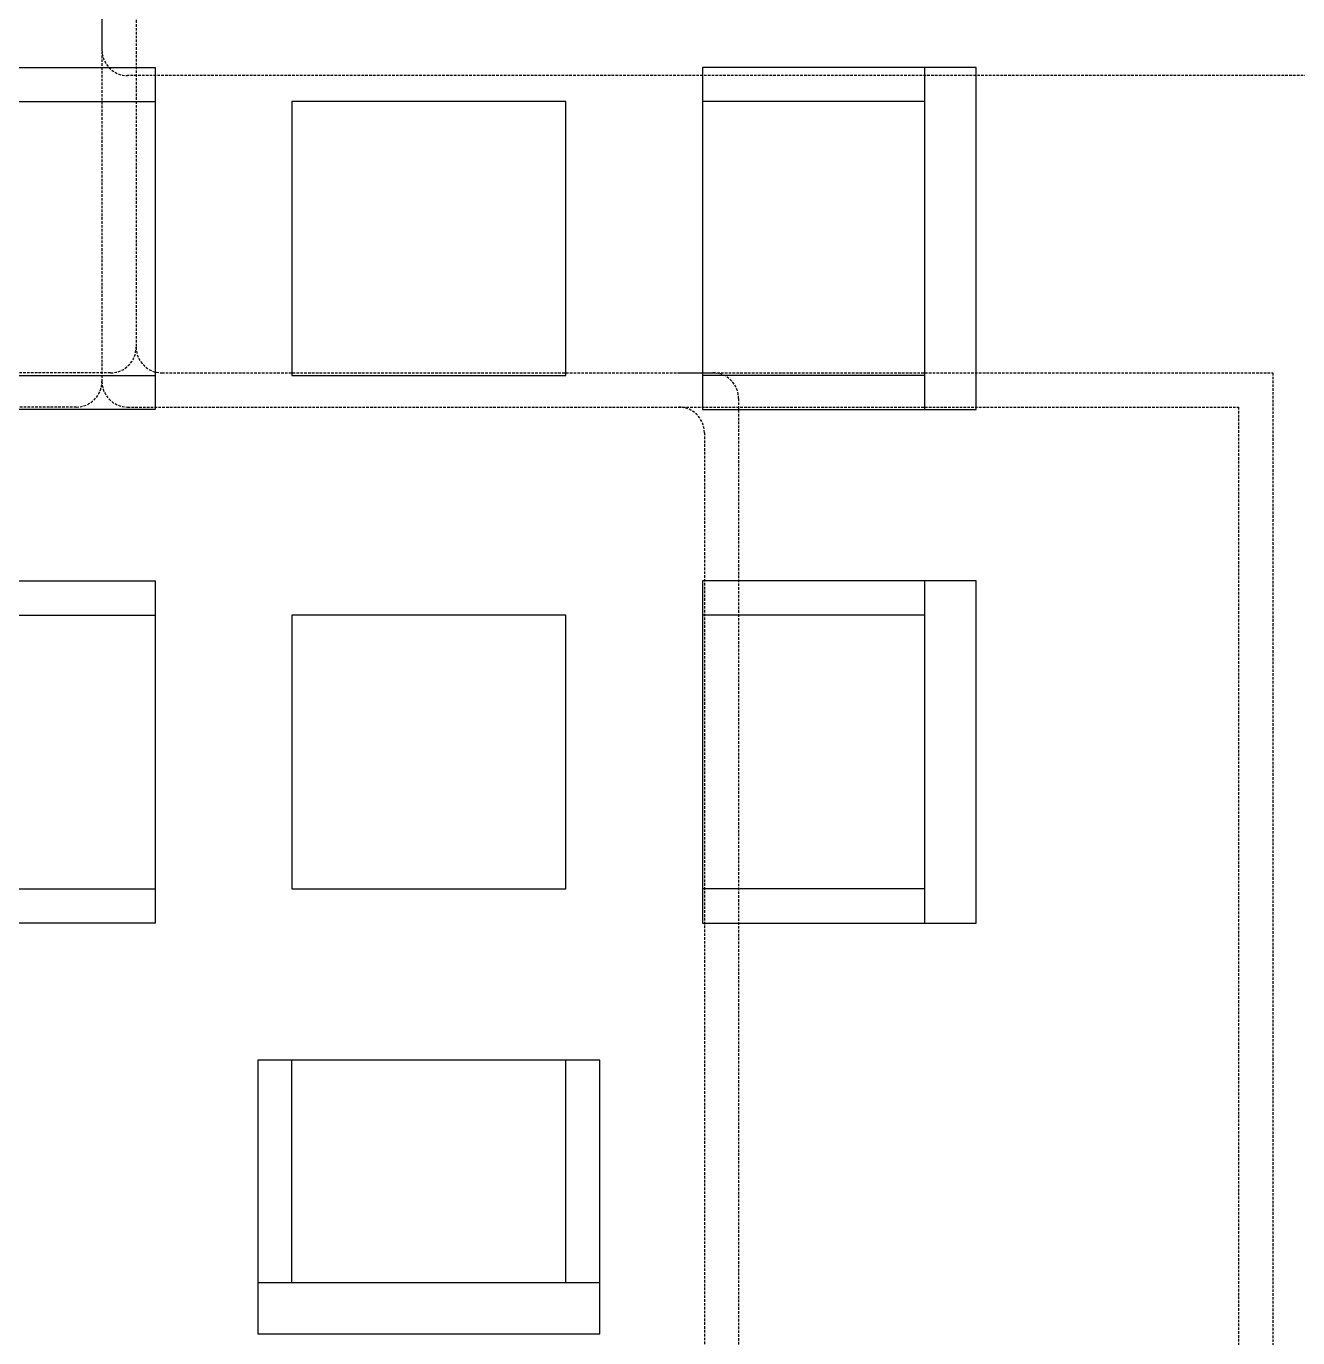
# Model space of a CAD drawing. Extents: x -1439 to 34962, y -872 to 8330.
# Drawn here: x 17353 to 17724.6, y 2495.6 to 2878.8 of the extents above; entities that cross this region are included whole.
import ezdxf

# ---------------------------------------------------------------- set-up
doc = ezdxf.new("R2010")
doc.units = 0
doc.linetypes.add('HIDDEN', pattern=[0.375, 0.25, -0.125])
doc.layers.get('0').update_dxf_attribs({"color": 9, "lineweight": 9})
doc.layers.add('05', color=9, linetype='Continuous', lineweight=9)
doc.layers.add('E-KABLO', color=7, linetype='Continuous', lineweight=30)

# ---------------------------------------------------------------- blocks, each defined once
blk = doc.blocks.new('m-vw-sehpa')
at = {"lineweight": -3, "ltscale": 0.5}
blk.add_lwpolyline([(0, 0), (80, 0), (80, -80), (0, -80)], close=True, dxfattribs=at)
blk = doc.blocks.new('m-vw-tekli koltuk')
at = {"lineweight": -3, "ltscale": 0.5}
blk.add_lwpolyline([(-50, 0), (50, 0), (50, -80), (-50, -80)], close=True, dxfattribs=at)
for points in [[(-50, -15), (-50, -15), (50, -15)], [(-40, -15), (-40, -15), (-40, -80)], [(40, -15), (40, -15), (40, -80)]]:
    blk.add_lwpolyline(points, dxfattribs=at)

msp = doc.modelspace()

# ---------------------------------------------------------------- linework, layer by layer
at = {"layer": 'E-KABLO', "color": 4, "linetype": 'HIDDEN', "ltscale": 3}
for p, q in [((17385.09, 3200.03), (17385.09, 2785.04)), ((17377.59, 2777.54), (17076.2, 2777.54)), ((17392.59, 2777.54), (17553.65, 2777.54)), ((17543.65, 2777.54), (17717.25, 2777.54)), ((17717.25, 2777.54), (17717.25, 2461.49)), ((17561.15, 2770.04), (17561.15, 2114.72))]:
    msp.add_line(p, q, dxfattribs=at)
at = {"layer": 'E-KABLO', "color": 6, "linetype": 'HIDDEN', "ltscale": 3}
for p, q in [((17375.09, 3004.63), (17375.09, 2871.86)), ((17375.09, 2901.73), (17375.09, 2775.04)), ((17910.68, 2864.36), (17382.59, 2864.36)), ((17367.59, 2767.54), (17066.2, 2767.54)), ((17382.59, 2767.54), (17543.65, 2767.54)), ((17543.65, 2767.54), (17707.25, 2767.54)), ((17707.25, 2767.54), (17707.25, 2461.49)), ((17551.15, 2760.04), (17551.15, 2114.72))]:
    msp.add_line(p, q, dxfattribs=at)
for centre, start, end in [((17382.59, 2871.86), 180, 270), ((17367.59, 2775.04), 270, 360), ((17382.59, 2775.04), 180, 270), ((17543.65, 2760.04), 0, 90)]:
    msp.add_arc(centre, 7.5, start, end, dxfattribs=at)
at = {"layer": 'E-KABLO', "color": 4, "linetype": 'HIDDEN', "ltscale": 3}
for centre, start, end in [((17377.59, 2785.04), 270, 360), ((17392.59, 2785.04), 180, 270), ((17553.65, 2770.04), 0, 90)]:
    msp.add_arc(centre, 7.5, start, end, dxfattribs=at)

# ---------------------------------------------------------------- block references
at = {"layer": '05', "lineweight": -3, "rotation": 90.00000000000001}
for p in [(17310.62, 2816.79), (17310.62, 2666.79)]:
    msp.add_blockref('m-vw-tekli koltuk', p, dxfattribs=at)
at = {"layer": '05', "lineweight": -3, "xscale": -1}
for name, p, rotation in [('m-vw-tekli koltuk', (17630.62, 2816.79), 270), ('m-vw-sehpa', (17510.62, 2776.79), 270), ('m-vw-tekli koltuk', (17630.62, 2666.79), 270), ('m-vw-sehpa', (17510.62, 2626.79), 270), ('m-vw-tekli koltuk', (17470.62, 2496.79), 180)]:
    msp.add_blockref(name, p, dxfattribs=dict(at, rotation=rotation))

doc.saveas('drawing.dxf')
